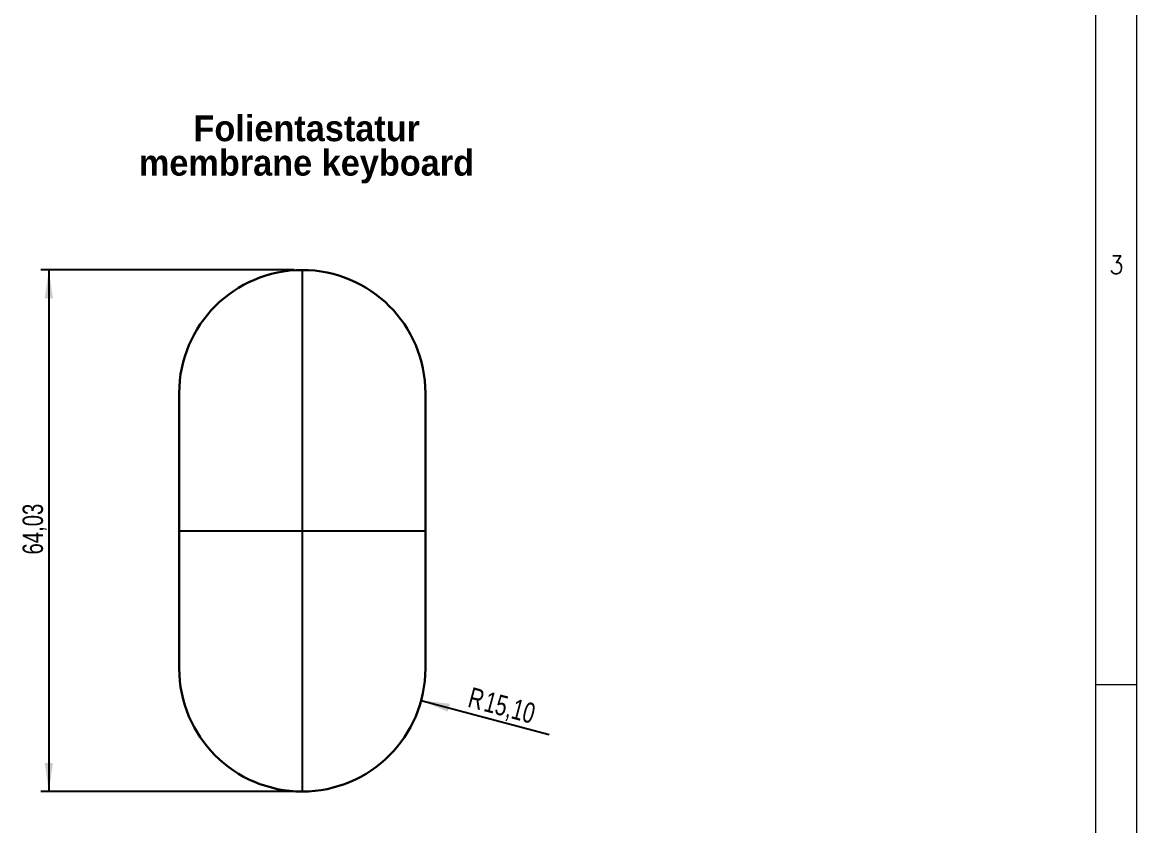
# Model space of a CAD drawing. Header units: millimetres. Extents: x 0 to 594, y 0 to 420.
# Drawn here: x 456.9 to 593.6, y 192.7 to 291.3 of the extents above; entities that cross this region are included whole.
import ezdxf

# ---------------------------------------------------------------- set-up
doc = ezdxf.new("R2010")
doc.units = ezdxf.units.MM
doc.linetypes.add('SLD-Durchgehend', pattern=[0])
doc.layers.add('BEM', color=7, linetype='SLD-Durchgehend')
doc.layers.add('SLD-0', color=7, linetype='SLD-Durchgehend')
doc.styles.add('SLDTEXTSTYLE0', font='ARIALBD.TTF', dxfattribs={"width": 0.948})
doc.styles.add('SLDTEXTSTYLE1', font='simplex_.ttf', dxfattribs={"width": 0.95})
doc.styles.add('SLDTEXTSTYLE3', font='ARIALN.TTF', dxfattribs={"width": 0.87})
doc.dimstyles.new('SLDDIMSTYLE0', dxfattribs={"dimtxt": 2.5, "dimasz": 3.5, "dimexe": 0, "dimexo": 0.0625, "dimtad": 1, "dimrnd": 1e-09, "dimzin": 12, "dimdsep": 46, "dimtxsty": 'SLDTEXTSTYLE3', "dimsah": 1, "dimcen": 0.09, "dimadec": 0, "dimazin": 0, "dimtfac": 1, "dimtofl": 0, "dimtmove": 0, "dimatfit": 3, "dimfxl": 0, "dimtolj": 1, "dimtzin": 12, "dimarcsym": 0})
doc.dimstyles.new('SLDDIMSTYLE2', dxfattribs={"dimtxt": 2.5, "dimasz": 3.5, "dimexe": 0, "dimexo": 0.0625, "dimtad": 1, "dimrnd": 1e-09, "dimzin": 12, "dimdsep": 46, "dimtxsty": 'SLDTEXTSTYLE3', "dimsah": 1, "dimcen": 0.09, "dimadec": 0, "dimazin": 0, "dimtfac": 1, "dimtofl": 0, "dimtmove": 0, "dimatfit": 3, "dimfxl": 0, "dimtolj": 1, "dimtzin": 12, "dimarcsym": 0})

# ---------------------------------------------------------------- blocks, each defined once
blk = doc.blocks.new('*D13')
at = {"layer": 'SLD-0'}
for p, q in [((490.21, 260.91), (459.11, 260.91)), ((460.11, 260.91), (460.11, 196.88)), ((490.21, 196.88), (459.11, 196.88))]:
    blk.add_line(p, q, dxfattribs=at)
for points in [[(460.11, 260.91), (459.61, 257.41), (460.61, 257.41)], [(460.11, 196.88), (460.61, 200.38), (459.61, 200.38)]]:
    blk.add_solid(points, dxfattribs=at)
at = {"layer": 'SLD-0', "insert": (456.89, 225.98), "char_height": 2.5, "attachment_point": 1, "rotation": 90, "style": 'SLDTEXTSTYLE3'}
blk.add_mtext('64,03', dxfattribs=at)
blk = doc.blocks.new('*D14')
at = {"layer": 'SLD-0'}
blk.add_line((505.8, 208.07), (521.5, 203.87), dxfattribs=at)
blk.add_solid([(505.8, 208.07), (509.05, 206.68), (509.31, 207.65)], dxfattribs=at)
at = {"layer": 'SLD-0', "char_height": 2.5, "attachment_point": 1, "rotation": 345, "style": 'SLDTEXTSTYLE3'}
for s, insert in [('R', (512.03, 209.73)), ('15,10', (513.99, 209.21))]:
    blk.add_mtext(s, dxfattribs=dict(at, insert=insert))
blk = doc.blocks.new('SW_NOTE_7')
at = {"layer": 'BEM', "color": 0, "char_height": 3.175, "attachment_point": 1, "style": 'SLDTEXTSTYLE0'}
for s, insert in [('Folientastatur', (0, 4.09)), ('membrane keyboard', (-6.7, -0.14))]:
    blk.add_mtext(s, dxfattribs=dict(at, insert=insert))

msp = doc.modelspace()

# ---------------------------------------------------------------- linework, layer by layer
at = {"color": 7, "linetype": 'SLD-Durchgehend', "lineweight": 0}
for p, q in [((593.59875, 0.2), (593.59875, 419.8)), ((588.59875, 5), (588.59875, 415)), ((588.59875, 210), (593.59875, 210))]:
    msp.add_line(p, q, dxfattribs=at)
at = {"color": 7, "linetype": 'SLD-Durchgehend', "lineweight": 30}
for p, q in [((476.11176, 245.80568), (476.11176, 211.98068)), ((506.31176, 211.98068), (506.31176, 245.80568))]:
    msp.add_line(p, q, dxfattribs=at)
for centre, start, end in [((491.21176, 245.80568), 0, 180), ((491.21176, 211.98068), 180, 0)]:
    msp.add_arc(centre, 15.1, start, end, dxfattribs=at)
at = {"layer": 'SLD-0'}
for p, q in [((491.21176, 260.90568), (491.21176, 196.88068)), ((476.11176, 228.89318), (506.31176, 228.89318))]:
    msp.add_line(p, q, dxfattribs=at)

# ---------------------------------------------------------------- block references
at = {"layer": 'BEM'}
msp.add_blockref('SW_NOTE_7', (477.85772, 275.80332), dxfattribs=at)

# ---------------------------------------------------------------- texts
at = {"color": 7, "linetype": 'Continuous', "lineweight": 0, "insert": (590.21583, 262.64738), "char_height": 2.2, "attachment_point": 1, "style": 'SLDTEXTSTYLE1'}
msp.add_mtext('3', dxfattribs=at)

# ---------------------------------------------------------------- dimensions: what is measured, and where the dimension line sits
at = {"layer": 'SLD-0'}
dim = msp.add_linear_dim(base=(460.1117620061, 196.8806758639), p1=(491.2117620061, 260.9056758639), p2=(491.2117620061, 196.8806758639), angle=90, dimstyle='SLDDIMSTYLE0', dxfattribs=at)
dim.commit()
dim.dimension.update_dxf_attribs({"geometry": '*D13', "text_midpoint": (460.1117620061, 229.5016307595), "dimtype": 160})
dim = msp.add_radius_dim(center=(491.21176, 211.98068), mpoint=(505.79724, 208.07251), dimstyle='SLDDIMSTYLE2', dxfattribs=at)
dim.commit()
dim.dimension.update_dxf_attribs({"geometry": '*D14', "text_midpoint": (515.65347, 205.43155), "dimtype": 164})

doc.saveas('drawing.dxf')
